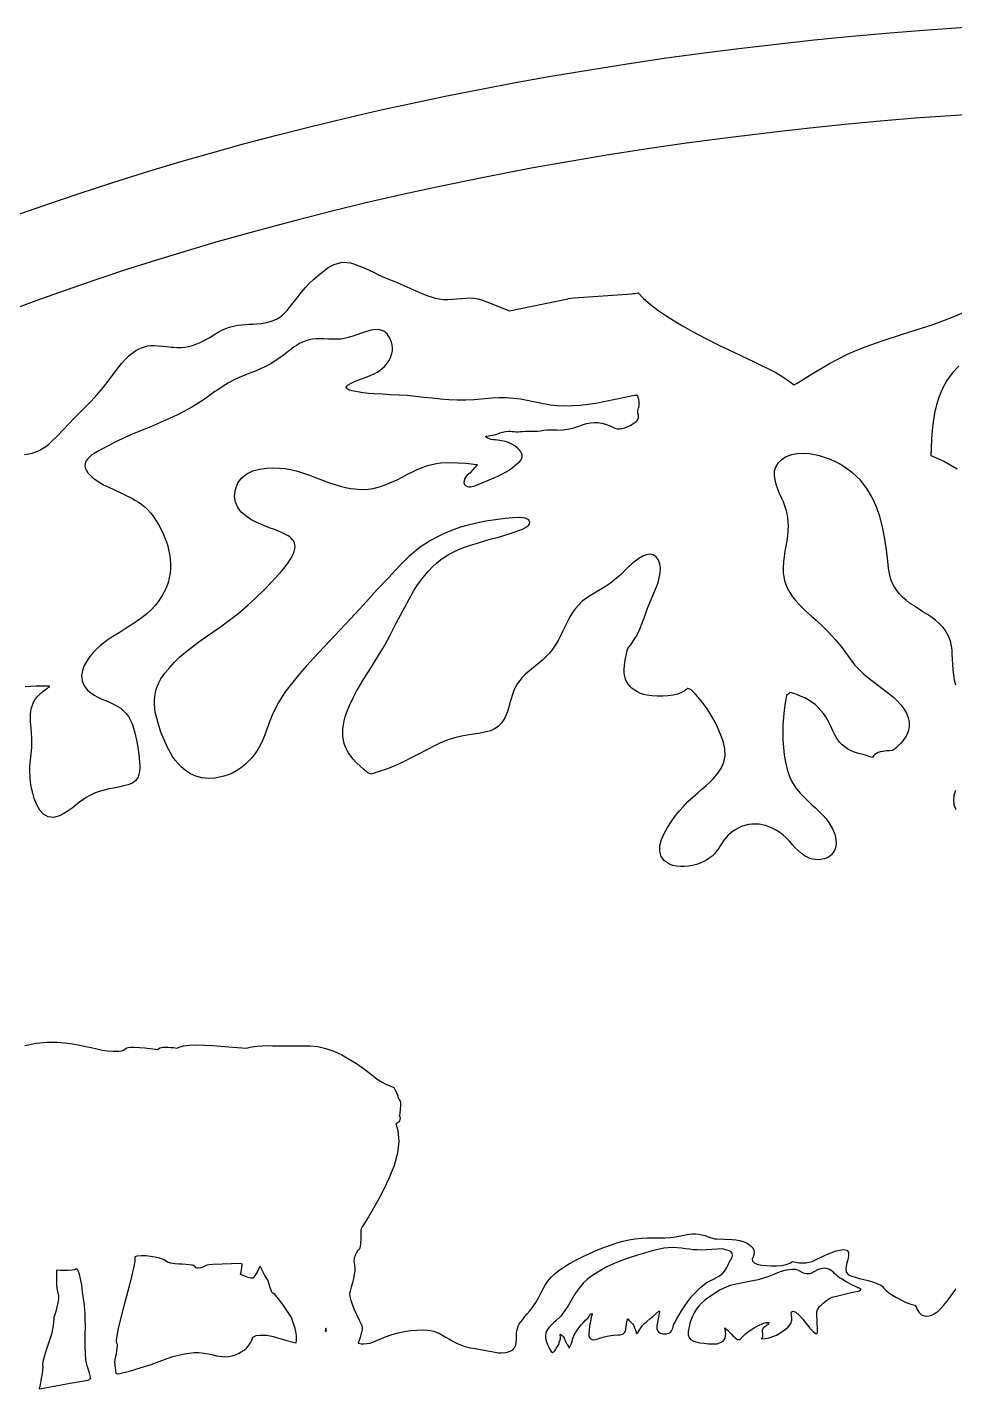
# Model space of a CAD drawing. Extents: x 0.6 to 24.6, y 0.2 to 12.2.
# Drawn here: x 5.64 to 10.96, y 4.39 to 12.19 of the extents above; entities that cross this region are included whole.
import ezdxf

# ---------------------------------------------------------------- set-up
doc = ezdxf.new("R2010")
doc.units = 0
doc.linetypes.add('0', pattern=[0])
doc.layers.add('1', color=7, linetype='0')

msp = doc.modelspace()

# ---------------------------------------------------------------- linework, layer by layer
at = {"layer": '1'}
for points in [[(5.565031, 11.111677), (5.727873, 11.169294), (5.93759, 11.240828), (6.124601, 11.301741), (6.312346, 11.360579), (6.500578, 11.417219), (6.689543, 11.471785), (6.878996, 11.524275), (7.069181, 11.574568), (7.259855, 11.622663), (7.455168, 11.669905), (7.650969, 11.715315), (7.847258, 11.758528), (8.044035, 11.799788), (8.241056, 11.839094), (8.438566, 11.876326), (8.650969, 11.914167), (8.863859, 11.949934), (9.076994, 11.983625), (9.290373, 12.01512), (9.50424, 12.044416), (9.718351, 12.071638), (9.932707, 12.096663), (10.14926, 12.1201), (10.366056, 12.141462), (10.583097, 12.160749), (10.800383, 12.177961), (11.017668, 12.193098)], [(11.133635, 11.699568), (10.931486, 11.68614), (10.729338, 11.671125), (10.527433, 11.654158), (10.325529, 11.635481), (10.123869, 11.614973), (9.922453, 11.592756), (9.639982, 11.558332), (9.417082, 11.528303), (9.194181, 11.495832), (8.972013, 11.461164), (8.75009, 11.424055), (8.52841, 11.384626), (8.255705, 11.332502), (7.985685, 11.27696), (7.783049, 11.232649), (7.5809, 11.18614), (7.37924, 11.137312), (7.178068, 11.086409), (6.977629, 11.033186), (6.734465, 10.965193), (6.556486, 10.912825), (6.37924, 10.858503), (6.202482, 10.802229), (6.026457, 10.744001), (5.857023, 10.685408), (5.688078, 10.624983), (5.519865, 10.562361)], [(5.624113, 9.744734), (5.645842, 9.747908), (5.667082, 9.753035), (5.687834, 9.759871), (5.707853, 9.768538), (5.72714, 9.778791), (5.745695, 9.790754), (5.762785, 9.804182), (5.778898, 9.819075), (5.811857, 9.852766), (5.844572, 9.886702), (5.877043, 9.920881), (5.909269, 9.955305), (6.003263, 10.047956), (6.040129, 10.088362), (6.075773, 10.13011), (6.109709, 10.173079), (6.141935, 10.217268), (6.160246, 10.242048), (6.179533, 10.26573), (6.200285, 10.288557), (6.222013, 10.310163), (6.233976, 10.320051), (6.246183, 10.329451), (6.26132, 10.340193), (6.277433, 10.349348), (6.294279, 10.356916), (6.311857, 10.362776), (6.330168, 10.366804), (6.348478, 10.369001), (6.367033, 10.369368), (6.391203, 10.368147), (6.415617, 10.366194), (6.439543, 10.36363), (6.463713, 10.360334), (6.477385, 10.358992), (6.499357, 10.357649), (6.521086, 10.357893), (6.543058, 10.359968), (6.564543, 10.363752), (6.585783, 10.369246), (6.606535, 10.376326), (6.626799, 10.384993), (6.654387, 10.399153), (6.681486, 10.414045), (6.708097, 10.42967), (6.734465, 10.445906), (6.755217, 10.456892), (6.776701, 10.466413), (6.798918, 10.474226), (6.821379, 10.480574), (6.844572, 10.485212), (6.867765, 10.488142), (6.889738, 10.490095), (6.911711, 10.49156), (6.933683, 10.492659), (6.955656, 10.493269), (6.979582, 10.494734), (7.003508, 10.498518), (7.026701, 10.504377), (7.049406, 10.512434), (7.071379, 10.522444), (7.087492, 10.532454), (7.102385, 10.543684), (7.116545, 10.556379), (7.12924, 10.570051), (7.140959, 10.584944), (7.163664, 10.614363), (7.186613, 10.643538), (7.210051, 10.672346), (7.233976, 10.700911), (7.257414, 10.725935), (7.282072, 10.749861), (7.307951, 10.772566), (7.334806, 10.79405), (7.362638, 10.81407), (7.380217, 10.824568), (7.398527, 10.833113), (7.417814, 10.839827), (7.43759, 10.844587), (7.455656, 10.846052), (7.473478, 10.845198), (7.491301, 10.84239), (7.508635, 10.837385), (7.539396, 10.826765), (7.56967, 10.814924), (7.599455, 10.801741), (7.628508, 10.787336), (7.657316, 10.773054), (7.686369, 10.759626), (7.71591, 10.747053), (7.745695, 10.735334), (7.901701, 10.667585), (7.916105, 10.661848), (7.93051, 10.656111), (7.953459, 10.647444), (7.976896, 10.640852), (8.001066, 10.636457), (8.02548, 10.634016), (8.049894, 10.633772), (8.076017, 10.635359), (8.101896, 10.637068), (8.128019, 10.639143), (8.153898, 10.641462), (8.17758, 10.641829), (8.201262, 10.639997), (8.224699, 10.636091), (8.247892, 10.629988), (8.270109, 10.621931), (8.388517, 10.573469), (8.402433, 10.567244), (8.738127, 10.637556), (8.741789, 10.638899), (8.753996, 10.640608), (8.773527, 10.642561), (9.103849, 10.666487), (9.112883, 10.667219), (9.121916, 10.668196), (9.130949, 10.669661), (9.139982, 10.671492), (9.171476, 10.639509), (9.209074, 10.606794), (9.253752, 10.572737), (9.299894, 10.54051), (9.347258, 10.510115), (9.395597, 10.48155), (9.448332, 10.452009), (9.527678, 10.410505), (9.607756, 10.3701), (9.688322, 10.330915), (9.769377, 10.29283), (9.808683, 10.274397), (9.84799, 10.255598), (9.887053, 10.236311), (9.925871, 10.21678), (9.954191, 10.2003), (9.981779, 10.182844), (10.008635, 10.164167), (10.034758, 10.144392), (10.051603, 10.153303), (10.097746, 10.18199), (10.143888, 10.21031), (10.190519, 10.238264), (10.23715, 10.265974), (10.288176, 10.29344), (10.340422, 10.319075), (10.3934, 10.342634), (10.447111, 10.364241), (10.501799, 10.383772), (10.567228, 10.405745), (10.632658, 10.427229), (10.698332, 10.448347), (10.76425, 10.468855), (10.825529, 10.488508), (10.88632, 10.510115), (10.946379, 10.533552), (11.005705, 10.558943)], [(10.960783, 8.42259), (10.954435, 8.452009), (10.950041, 8.481672), (10.946623, 8.51158), (10.943937, 8.541609), (10.941984, 8.571638), (10.940519, 8.601789), (10.939543, 8.624128), (10.936857, 8.646467), (10.932219, 8.66844), (10.926115, 8.689924), (10.918303, 8.708113), (10.908781, 8.725569), (10.897551, 8.742048), (10.885099, 8.757429), (10.865324, 8.777205), (10.844328, 8.795515), (10.822355, 8.812605), (10.799162, 8.828108), (10.773283, 8.843977), (10.747648, 8.860334), (10.722013, 8.876936), (10.696867, 8.893904), (10.676115, 8.909529), (10.656584, 8.926863), (10.638762, 8.945662), (10.622404, 8.966047), (10.608, 8.987776), (10.598967, 9.005598), (10.591398, 9.024153), (10.585539, 9.043196), (10.5809, 9.062727), (10.576017, 9.093489), (10.56967, 9.153181), (10.561613, 9.212751), (10.551847, 9.272078), (10.540617, 9.331038), (10.525236, 9.389143), (10.505949, 9.445173), (10.481535, 9.499128), (10.451262, 9.550032), (10.414152, 9.597395), (10.36923, 9.640486), (10.315763, 9.67906), (10.290129, 9.693708), (10.263762, 9.706892), (10.236662, 9.718489), (10.209074, 9.728498), (10.180754, 9.736799), (10.151945, 9.743391), (10.122892, 9.748396), (10.087492, 9.751081), (10.052824, 9.749617), (10.019621, 9.743635), (9.989103, 9.732405), (9.961515, 9.715315), (9.940519, 9.694807), (9.92758, 9.672834), (9.920988, 9.649641), (9.919767, 9.625227), (9.923185, 9.599836), (9.929777, 9.574202), (9.939299, 9.549055), (9.949308, 9.524153), (9.959806, 9.499495), (9.971037, 9.47508), (9.98007, 9.453108), (9.987394, 9.430525), (9.99301, 9.407454), (9.99716, 9.384016), (9.999113, 9.360456), (9.999601, 9.336653), (9.998381, 9.307478), (9.995939, 9.278303), (9.992277, 9.249372), (9.987394, 9.220564), (9.982023, 9.190168), (9.977629, 9.159651), (9.973967, 9.129011), (9.971281, 9.098249), (9.972013, 9.066023), (9.974943, 9.043928), (9.979582, 9.0222), (9.986418, 9.000959), (9.994963, 8.980452), (10.009611, 8.954329), (10.025969, 8.929426), (10.044523, 8.905867), (10.064787, 8.883894), (10.082121, 8.866316), (10.099943, 8.849348), (10.11801, 8.832747), (10.136808, 8.816755), (10.160978, 8.795027), (10.199064, 8.759626), (10.235441, 8.722761), (10.270353, 8.684431), (10.303801, 8.644636), (10.335539, 8.603621), (10.365568, 8.561262), (10.381437, 8.540266), (10.407316, 8.51219), (10.434904, 8.485579), (10.464201, 8.460798), (10.494719, 8.437849), (10.580168, 8.374006), (10.603361, 8.354719), (10.625334, 8.333723), (10.645353, 8.31114), (10.663908, 8.287214), (10.678068, 8.2628), (10.688322, 8.237654), (10.693693, 8.211775), (10.693937, 8.185041), (10.688322, 8.15782), (10.675871, 8.130232), (10.65756, 8.104231), (10.644133, 8.089094), (10.629728, 8.07469), (10.614836, 8.06114), (10.599211, 8.048201), (10.581388, 8.04759), (10.563322, 8.046247), (10.5455, 8.043928), (10.527922, 8.040876), (10.517179, 8.03758), (10.50717, 8.032576), (10.497892, 8.026106), (10.49008, 8.018171), (10.483488, 8.009016), (10.469084, 8.013044), (10.450041, 8.019392), (10.430998, 8.025251), (10.411711, 8.030622), (10.392179, 8.035627), (10.374113, 8.041609), (10.357023, 8.049177), (10.340422, 8.058455), (10.325041, 8.069319), (10.310637, 8.081526), (10.297453, 8.095076), (10.28549, 8.109846), (10.275236, 8.125715), (10.266447, 8.141951), (10.257902, 8.15843), (10.25009, 8.175154), (10.242521, 8.191999), (10.231291, 8.21446), (10.216154, 8.24095), (10.202971, 8.260359), (10.188078, 8.278791), (10.171965, 8.295881), (10.154631, 8.311628), (10.135832, 8.325911), (10.116056, 8.338728), (10.095304, 8.349836), (10.075041, 8.359236), (10.054289, 8.367537), (10.033293, 8.374983), (10.011808, 8.381453), (9.991789, 8.364607), (9.983976, 8.322493), (9.977873, 8.280012), (9.973478, 8.23741), (9.970793, 8.194563), (9.97006, 8.151716), (9.970793, 8.10887), (9.973478, 8.066023), (9.978361, 8.023909), (9.985929, 7.982283), (9.995695, 7.941023), (10.007902, 7.900496), (10.024992, 7.864485), (10.046721, 7.832014), (10.071867, 7.801985), (10.092375, 7.780622), (10.113615, 7.759871), (10.135099, 7.739485), (10.157316, 7.719709), (10.178556, 7.69969), (10.198576, 7.678572), (10.217619, 7.656477), (10.235685, 7.633528), (10.254972, 7.600203), (10.267424, 7.569197), (10.271818, 7.552717), (10.274504, 7.535872), (10.274748, 7.518904), (10.273283, 7.501814), (10.269621, 7.485212), (10.264494, 7.473005), (10.257414, 7.461653), (10.248625, 7.451643), (10.238615, 7.443098), (10.22714, 7.436262), (10.209318, 7.428938), (10.188078, 7.424421), (10.172209, 7.423079), (10.15634, 7.423567), (10.140715, 7.42613), (10.125578, 7.430525), (10.110929, 7.436872), (10.094328, 7.446028), (10.075041, 7.460066), (10.056974, 7.475447), (10.039885, 7.49217), (10.02426, 7.510115), (10.008146, 7.529036), (9.990568, 7.546858), (9.972013, 7.563337), (9.952238, 7.578352), (9.931242, 7.592024), (9.909513, 7.604109), (9.889494, 7.612532), (9.871183, 7.618879), (9.852385, 7.62364), (9.833342, 7.62657), (9.814054, 7.62779), (9.794767, 7.62718), (9.793058, 7.626936), (9.772795, 7.624128), (9.752775, 7.619368), (9.733488, 7.612776), (9.714689, 7.604475), (9.696867, 7.594343), (9.677092, 7.580305), (9.65756, 7.563704), (9.644621, 7.549788), (9.632658, 7.535017), (9.621672, 7.519514), (9.611662, 7.503279), (9.601164, 7.487288), (9.589933, 7.471907), (9.577726, 7.457258), (9.564543, 7.443342), (9.548674, 7.431257), (9.532072, 7.420515), (9.51425, 7.41136), (9.495939, 7.403791), (9.474211, 7.396101), (9.451994, 7.390364), (9.429289, 7.386457), (9.40634, 7.384382), (9.383146, 7.384382), (9.360197, 7.386213), (9.339445, 7.390974), (9.320158, 7.398298), (9.292082, 7.417097), (9.272795, 7.442488), (9.264494, 7.471907), (9.265715, 7.504133), (9.274504, 7.538435), (9.289396, 7.573591), (9.308683, 7.608381), (9.329191, 7.64012), (9.351408, 7.670881), (9.374846, 7.700544), (9.399748, 7.728987), (9.425871, 7.75633), (9.453215, 7.782331), (9.482023, 7.80699), (9.505461, 7.826643), (9.528166, 7.846907), (9.550627, 7.867659), (9.572355, 7.889021), (9.597502, 7.918196), (9.617521, 7.949324), (9.631926, 7.982649), (9.638762, 8.018782), (9.637297, 8.05821), (9.62924, 8.094099), (9.618986, 8.126326), (9.605803, 8.160139), (9.59091, 8.193098), (9.574308, 8.225447), (9.555998, 8.256819), (9.536467, 8.287214), (9.515226, 8.316755), (9.492521, 8.345076), (9.468596, 8.372175), (9.443205, 8.398176), (9.424162, 8.403913), (9.408781, 8.390852), (9.38925, 8.380476), (9.366545, 8.372297), (9.341642, 8.366316), (9.311613, 8.361921), (9.28134, 8.359724), (9.251066, 8.359602), (9.220793, 8.361555), (9.190763, 8.365705), (9.172453, 8.370222), (9.154387, 8.376448), (9.137297, 8.384382), (9.120939, 8.393904), (9.105558, 8.405012), (9.094816, 8.415144), (9.085295, 8.426497), (9.077238, 8.438948), (9.070646, 8.452131), (9.065519, 8.466169), (9.062346, 8.480574), (9.060881, 8.495344), (9.060881, 8.512068), (9.063322, 8.539534), (9.066984, 8.566755), (9.071623, 8.593855), (9.077482, 8.620832), (9.081388, 8.632917), (9.098967, 8.655012), (9.114836, 8.678328), (9.129484, 8.702497), (9.142424, 8.727644), (9.153654, 8.753523), (9.164396, 8.781111), (9.174894, 8.808821), (9.184904, 8.836653), (9.19467, 8.864607), (9.245939, 8.986921), (9.253019, 9.006575), (9.258635, 9.026594), (9.263517, 9.04698), (9.266935, 9.067488), (9.268156, 9.092878), (9.265226, 9.117292), (9.257414, 9.139875), (9.243498, 9.159407), (9.226896, 9.170271), (9.208097, 9.173445), (9.187834, 9.170027), (9.166594, 9.161482), (9.145109, 9.14842), (9.124357, 9.134016), (9.104582, 9.118269), (9.086027, 9.101179), (9.070158, 9.086164), (9.057463, 9.073591), (9.033293, 9.05052), (9.007902, 9.028669), (8.981535, 9.008039), (8.954191, 8.988874), (8.925871, 8.971174), (8.896574, 8.954939), (8.876799, 8.943464), (8.857512, 8.931013), (8.838713, 8.91783), (8.820402, 8.903913), (8.799894, 8.883894), (8.78134, 8.862165), (8.764494, 8.838972), (8.749601, 8.814558), (8.735685, 8.787825), (8.722013, 8.760847), (8.708586, 8.733747), (8.695646, 8.706526), (8.682219, 8.680159), (8.667082, 8.654768), (8.650236, 8.630354), (8.631681, 8.607283), (8.611662, 8.585554), (8.591642, 8.567488), (8.571135, 8.54991), (8.550383, 8.532698), (8.529387, 8.515852), (8.508879, 8.49864), (8.492277, 8.48387), (8.476652, 8.467878), (8.462492, 8.450666), (8.449797, 8.432478), (8.438322, 8.413435), (8.428556, 8.393415), (8.420256, 8.36949), (8.412687, 8.345442), (8.405607, 8.321272), (8.39926, 8.296858), (8.391203, 8.271955), (8.384611, 8.254133), (8.376554, 8.236921), (8.367033, 8.220442), (8.356047, 8.204939), (8.338713, 8.186995), (8.317717, 8.172468), (8.294035, 8.162092), (8.279387, 8.157576), (8.252531, 8.151716), (8.225676, 8.146833), (8.198576, 8.142805), (8.171476, 8.139631), (8.137053, 8.133772), (8.103117, 8.125959), (8.06967, 8.116316), (8.036955, 8.104597), (8.004728, 8.091169), (7.973478, 8.075911), (7.929289, 8.052229), (7.884855, 8.029036), (7.840178, 8.006086), (7.795256, 7.983503), (7.75009, 7.962996), (7.703947, 7.944441), (7.657072, 7.927961), (7.609709, 7.913435), (7.591154, 7.921492), (7.568937, 7.93968), (7.547209, 7.958723), (7.526701, 7.978743), (7.506926, 7.999739), (7.495207, 8.014265), (7.482756, 8.031233), (7.472258, 8.049421), (7.463224, 8.068586), (7.456388, 8.088362), (7.451262, 8.10887), (7.448332, 8.129744), (7.447355, 8.15074), (7.448576, 8.171736), (7.451262, 8.195295), (7.455656, 8.218489), (7.461515, 8.241438), (7.469084, 8.263899), (7.485929, 8.306257), (7.504972, 8.347639), (7.525969, 8.388044), (7.549162, 8.427351), (7.569181, 8.460066), (7.589689, 8.492659), (7.610441, 8.525129), (7.64926, 8.586775), (7.686125, 8.649519), (7.721037, 8.713362), (7.75424, 8.778181), (7.778166, 8.82469), (7.80258, 8.870955), (7.827971, 8.916609), (7.854094, 8.962019), (7.873137, 8.992292), (7.8934, 9.021589), (7.915373, 9.04991), (7.93881, 9.076887), (7.963469, 9.102766), (7.985441, 9.122541), (8.00839, 9.140974), (8.03256, 9.158064), (8.057463, 9.173689), (8.083586, 9.187727), (8.110197, 9.2003), (8.145597, 9.214582), (8.179289, 9.225935), (8.219328, 9.237776), (8.259611, 9.249495), (8.299894, 9.260847), (8.340178, 9.272078), (8.370451, 9.281355), (8.400724, 9.290876), (8.430998, 9.300764), (8.461027, 9.310896), (8.474699, 9.316145), (8.487638, 9.322615), (8.50009, 9.330183), (8.511808, 9.338728), (8.518156, 9.346907), (8.520597, 9.355452), (8.513517, 9.370466), (8.493254, 9.379499), (8.462004, 9.383406), (8.423185, 9.382917), (8.378996, 9.379133), (8.323576, 9.371443), (8.268156, 9.362043), (8.213469, 9.351057), (8.158781, 9.338362), (8.122404, 9.328108), (8.086515, 9.316023), (8.051115, 9.302473), (8.016691, 9.287214), (7.982756, 9.270247), (7.949797, 9.251814), (7.91757, 9.231916), (7.88632, 9.2097), (7.856047, 9.186018), (7.826994, 9.160994), (7.799162, 9.134504), (7.772551, 9.106672), (7.709074, 9.039167), (7.645842, 8.971174), (7.583342, 8.902693), (7.521086, 8.833845), (7.28134, 8.579451), (7.24008, 8.534285), (7.200041, 8.487898), (7.161467, 8.440413), (7.124113, 8.391829), (7.10092, 8.358381), (7.079679, 8.323713), (7.060392, 8.288069), (7.042814, 8.251326), (7.027189, 8.21385), (7.013517, 8.17552), (7.008146, 8.160872), (6.998625, 8.133528), (6.987638, 8.106672), (6.975431, 8.080549), (6.96176, 8.054914), (6.946379, 8.031599), (6.929045, 8.009504), (6.910246, 7.988874), (6.889738, 7.969709), (6.86801, 7.952131), (6.844816, 7.936384), (6.815031, 7.920027), (6.791105, 7.909773), (6.766203, 7.901472), (6.741056, 7.895247), (6.715178, 7.891096), (6.678068, 7.889387), (6.640226, 7.892927), (6.605803, 7.90196), (6.574553, 7.915876), (6.546232, 7.933821), (6.520842, 7.955549), (6.503508, 7.97386), (6.487394, 7.993513), (6.472746, 8.014143), (6.459806, 8.035872), (6.443449, 8.065657), (6.423674, 8.109602), (6.405851, 8.154524), (6.390715, 8.2003), (6.377775, 8.246809), (6.373381, 8.269514), (6.370451, 8.292341), (6.368742, 8.315413), (6.368742, 8.338484), (6.371916, 8.368879), (6.377043, 8.392439), (6.384611, 8.415388), (6.394133, 8.437605), (6.405851, 8.458723), (6.428801, 8.49217), (6.455656, 8.524641), (6.484221, 8.555525), (6.514738, 8.5847), (6.546721, 8.611921), (6.580412, 8.638899), (6.623381, 8.670759), (6.666838, 8.702131), (6.710539, 8.733015), (6.754728, 8.763533), (6.805754, 8.800886), (6.855314, 8.839949), (6.903654, 8.88072), (6.950285, 8.923201), (6.995695, 8.967146), (7.039396, 9.0128), (7.081633, 9.059797), (7.099699, 9.079817), (7.117033, 9.100691), (7.133146, 9.122419), (7.148283, 9.144758), (7.15634, 9.15904), (7.16342, 9.173933), (7.169035, 9.189314), (7.173429, 9.205183), (7.17465, 9.216169), (7.173918, 9.227156), (7.171232, 9.237776), (7.166838, 9.247908), (7.16049, 9.256941), (7.152433, 9.265242), (7.143644, 9.272688), (7.134123, 9.27928), (7.124113, 9.284895), (7.099943, 9.296247), (7.075285, 9.306746), (7.050383, 9.316633), (7.025236, 9.325666), (6.998869, 9.336287), (6.972746, 9.347639), (6.947111, 9.359968), (6.921721, 9.37303), (6.891447, 9.392683), (6.865568, 9.415388), (6.845549, 9.441267), (6.832365, 9.47093), (6.827726, 9.504866), (6.832609, 9.544416), (6.847013, 9.58177), (6.869474, 9.611433), (6.898283, 9.63426), (6.932219, 9.650862), (6.970304, 9.661726), (7.010588, 9.667341), (7.052824, 9.668806), (7.085051, 9.667219), (7.117033, 9.663801), (7.148771, 9.658308), (7.180021, 9.651106), (7.211027, 9.641951), (7.25131, 9.627668), (7.291349, 9.613142), (7.331388, 9.598372), (7.371428, 9.583357), (7.401701, 9.573103), (7.432463, 9.564192), (7.463469, 9.556501), (7.494719, 9.550154), (7.536955, 9.545393), (7.579435, 9.545149), (7.622404, 9.550154), (7.664885, 9.560774), (7.696623, 9.572493), (7.727873, 9.585554), (7.758635, 9.599958), (7.788664, 9.615705), (7.817961, 9.631453), (7.84799, 9.646223), (7.878263, 9.660017), (7.909025, 9.672956), (7.933683, 9.681379), (7.958586, 9.688093), (7.984221, 9.69322), (8.009855, 9.696638), (8.057463, 9.698347), (8.10507, 9.697859), (8.152433, 9.695173), (8.199797, 9.690413), (8.218596, 9.688581), (8.216398, 9.683332), (8.203459, 9.66783), (8.189787, 9.653059), (8.175627, 9.638899), (8.16049, 9.625593), (8.152678, 9.616804), (8.146818, 9.60655), (8.143156, 9.595442), (8.141935, 9.583723), (8.143156, 9.578474), (8.145353, 9.573591), (8.148771, 9.569319), (8.153166, 9.566023), (8.161711, 9.562117), (8.170744, 9.560163), (8.180021, 9.560041), (8.189054, 9.561872), (8.199308, 9.564436), (8.210295, 9.567854), (8.323576, 9.614851), (8.332365, 9.619001), (8.358976, 9.631575), (8.384611, 9.645979), (8.409269, 9.661848), (8.432707, 9.679304), (8.455168, 9.698347), (8.462004, 9.705427), (8.468351, 9.713118), (8.472746, 9.72032), (8.475431, 9.728376), (8.476408, 9.736799), (8.475431, 9.745222), (8.472502, 9.753157), (8.468107, 9.760359), (8.462736, 9.767439), (8.44882, 9.781599), (8.433195, 9.79405), (8.416349, 9.804548), (8.398527, 9.813093), (8.379728, 9.819563), (8.360197, 9.823713), (8.347502, 9.825788), (8.334562, 9.827497), (8.321867, 9.828718), (8.308928, 9.829695), (8.298918, 9.831038), (8.289152, 9.833845), (8.279875, 9.837751), (8.27133, 9.843), (8.265471, 9.848738), (8.270842, 9.850935), (8.325529, 9.860334), (8.331388, 9.862043), (8.347258, 9.868513), (8.363371, 9.873518), (8.380217, 9.876936), (8.397062, 9.878767), (8.408049, 9.878279), (8.419035, 9.877546), (8.430021, 9.876326), (8.441008, 9.874861), (8.454191, 9.875105), (8.467131, 9.875837), (8.480314, 9.877058), (8.493254, 9.878889), (8.501554, 9.879377), (8.509855, 9.879377), (8.517912, 9.878889), (8.526213, 9.878035), (8.544767, 9.878157), (8.563322, 9.879133), (8.581633, 9.880964), (8.599943, 9.883772), (8.618254, 9.886091), (8.636808, 9.887068), (8.655363, 9.886824), (8.673918, 9.885359), (8.698576, 9.885237), (8.723234, 9.887312), (8.747648, 9.891462), (8.771574, 9.89781), (8.794767, 9.906111), (8.805998, 9.910139), (8.826017, 9.917219), (8.846769, 9.922468), (8.867765, 9.926008), (8.889006, 9.927717), (8.910246, 9.927473), (8.932463, 9.924299), (8.953947, 9.918806), (8.974943, 9.910994), (8.994963, 9.900984), (9.007658, 9.895735), (9.02133, 9.892683), (9.035002, 9.891951), (9.048918, 9.89366), (9.062101, 9.897566), (9.078703, 9.903791), (9.094572, 9.911238), (9.109953, 9.920149), (9.124357, 9.930159), (9.129484, 9.934553), (9.134123, 9.939314), (9.138029, 9.944685), (9.141691, 9.9503), (9.142912, 9.957869), (9.143156, 9.965559), (9.141935, 9.973249), (9.139494, 9.980574), (9.138517, 9.987898), (9.138762, 9.995344), (9.140471, 10.002668), (9.1434, 10.009504), (9.145353, 10.016218), (9.146574, 10.023054), (9.147062, 10.02989), (9.146574, 10.036848), (9.145597, 10.048689), (9.143888, 10.06053), (9.141203, 10.072126), (9.137541, 10.083479), (9.11923, 10.082747), (9.064054, 10.070662), (9.008879, 10.059187), (8.953703, 10.048201), (8.898283, 10.037703), (8.853849, 10.030745), (8.809172, 10.025862), (8.764494, 10.023054), (8.719572, 10.022444), (8.67465, 10.023909), (8.637297, 10.027815), (8.61801, 10.030745), (8.579924, 10.038557), (8.541838, 10.046247), (8.503752, 10.05406), (8.465666, 10.06175), (8.425383, 10.066755), (8.384855, 10.069319), (8.344328, 10.069441), (8.303801, 10.067122), (8.200285, 10.05821), (8.152189, 10.056135), (8.104094, 10.056135), (8.055998, 10.05821), (8.007902, 10.062483), (7.960295, 10.067488), (7.912931, 10.072371), (7.865324, 10.077253), (7.817717, 10.082136), (7.770353, 10.084822), (7.72299, 10.087385), (7.675383, 10.089827), (7.628019, 10.092268), (7.596037, 10.094709), (7.564054, 10.098494), (7.532072, 10.103254), (7.500578, 10.109358), (7.493498, 10.111433), (7.486418, 10.113874), (7.479582, 10.116926), (7.47299, 10.120344), (7.468351, 10.125349), (7.467131, 10.130964), (7.470549, 10.137434), (7.479094, 10.144636), (7.498869, 10.1555), (7.519133, 10.165144), (7.539885, 10.173689), (7.561125, 10.180891), (7.582609, 10.188337), (7.603849, 10.19676), (7.624846, 10.20616), (7.645109, 10.216536), (7.66049, 10.226545), (7.674162, 10.236921), (7.686857, 10.24864), (7.698332, 10.261702), (7.708342, 10.27574), (7.716887, 10.290632), (7.723722, 10.306501), (7.729094, 10.322859), (7.732023, 10.339216), (7.732756, 10.355818), (7.731291, 10.372297), (7.727385, 10.388533), (7.717863, 10.412214), (7.70175, 10.43675), (7.682219, 10.452253), (7.660246, 10.460066), (7.635832, 10.461287), (7.609953, 10.457747), (7.582853, 10.450544), (7.500334, 10.420881), (7.478605, 10.414412), (7.456388, 10.409529), (7.433928, 10.406477), (7.411222, 10.405012), (7.388517, 10.405378), (7.36508, 10.406477), (7.341398, 10.407209), (7.317961, 10.407454), (7.294279, 10.407331), (7.27426, 10.4055), (7.254728, 10.401838), (7.235441, 10.396345), (7.216887, 10.389143), (7.19882, 10.38011), (7.181974, 10.36949), (7.169523, 10.361189), (7.15756, 10.352278), (7.128019, 10.329084), (7.097746, 10.306868), (7.066984, 10.285505), (7.03549, 10.26512), (7.004728, 10.248762), (6.973234, 10.233747), (6.941252, 10.22032), (6.908537, 10.208357), (6.892424, 10.202009), (6.858488, 10.188459), (6.825285, 10.172956), (6.793058, 10.155745), (6.761808, 10.136946), (6.731535, 10.116316), (6.715178, 10.105085), (6.69882, 10.093611), (6.660978, 10.066511), (6.621916, 10.040876), (6.582121, 10.016706), (6.541349, 9.994001), (6.499846, 9.972761), (6.457609, 9.953108), (6.406096, 9.930403), (6.354582, 9.908064), (6.302824, 9.885969), (6.250822, 9.864363), (6.198332, 9.841658), (6.14633, 9.817366), (6.095304, 9.791487), (6.045012, 9.764021), (6.023283, 9.751081), (6.010344, 9.742292), (5.998381, 9.732283), (5.987394, 9.72093), (5.977873, 9.708601), (5.973478, 9.700178), (5.970793, 9.691145), (5.969816, 9.681746), (5.970549, 9.672346), (5.97299, 9.663313), (5.97714, 9.654768), (5.986662, 9.640852), (5.997404, 9.627913), (6.009367, 9.616194), (6.022551, 9.605696), (6.049406, 9.587996), (6.077238, 9.57176), (6.106047, 9.55699), (6.135344, 9.543684), (6.242277, 9.492537), (6.256926, 9.484236), (6.277189, 9.472029), (6.296232, 9.458357), (6.314543, 9.44322), (6.331388, 9.426985), (6.347258, 9.409407), (6.361662, 9.390852), (6.374846, 9.371199), (6.391447, 9.343977), (6.40634, 9.316023), (6.420012, 9.287214), (6.431974, 9.257673), (6.442472, 9.227644), (6.449797, 9.201033), (6.455412, 9.173933), (6.459318, 9.146467), (6.461271, 9.118879), (6.460783, 9.091658), (6.458097, 9.064558), (6.453215, 9.037703), (6.446379, 9.011335), (6.432951, 8.976057), (6.415373, 8.941145), (6.392912, 8.906965), (6.371672, 8.880598), (6.348722, 8.855696), (6.324064, 8.832502), (6.297941, 8.81114), (6.27133, 8.791731), (6.236418, 8.768538), (6.201262, 8.745832), (6.165861, 8.723616), (6.130217, 8.701765), (6.101408, 8.682722), (6.078459, 8.666609), (6.056486, 8.649031), (6.035978, 8.629988), (6.016447, 8.609724), (5.998625, 8.588118), (5.982023, 8.565413), (5.966154, 8.536726), (5.955412, 8.507307), (5.951017, 8.477888), (5.953703, 8.448713), (5.965178, 8.420393), (5.985929, 8.393538), (6.003263, 8.378645), (6.023527, 8.365583), (6.044523, 8.353865), (6.066252, 8.343489), (6.088713, 8.334578), (6.111418, 8.325666), (6.133635, 8.31529), (6.155119, 8.303572), (6.175871, 8.290632), (6.191984, 8.276594), (6.206388, 8.260847), (6.219084, 8.243513), (6.229826, 8.22508), (6.238371, 8.205427), (6.243986, 8.191023), (6.255949, 8.150251), (6.265959, 8.10887), (6.273771, 8.067122), (6.279631, 8.025129), (6.283537, 7.982771), (6.284025, 7.963362), (6.284513, 7.946272), (6.283049, 7.929304), (6.279631, 7.91258), (6.27426, 7.896345), (6.2684, 7.885969), (6.261076, 7.876692), (6.252287, 7.868635), (6.242521, 7.862043), (6.231779, 7.857038), (6.218351, 7.851912), (6.190763, 7.845564), (6.163176, 7.839582), (6.135588, 7.833967), (6.107756, 7.828596), (6.079435, 7.822126), (6.051603, 7.813826), (6.024504, 7.803694), (5.998137, 7.791731), (5.977385, 7.779524), (5.957365, 7.76634), (5.938078, 7.752058), (5.919523, 7.736921), (5.897306, 7.718855), (5.873869, 7.702375), (5.849455, 7.687239), (5.824308, 7.673689), (5.789396, 7.664778), (5.759123, 7.668684), (5.733, 7.683821), (5.711271, 7.707869), (5.693449, 7.738508), (5.679533, 7.773787), (5.670744, 7.803694), (5.663664, 7.833967), (5.658781, 7.864729), (5.655363, 7.895735), (5.654142, 7.926863), (5.654631, 7.957991), (5.665129, 8.065413), (5.666349, 8.093367), (5.666105, 8.121321), (5.664396, 8.149153), (5.661222, 8.176985), (5.659758, 8.193464), (5.658049, 8.214216), (5.65756, 8.234968), (5.658293, 8.25572), (5.660246, 8.27635), (5.66342, 8.293196), (5.668547, 8.309431), (5.675383, 8.325178), (5.683683, 8.340071), (5.693693, 8.353987), (5.705168, 8.366682), (5.717863, 8.378157), (5.729582, 8.387922), (5.741789, 8.397078), (5.754484, 8.405622), (5.767424, 8.413679), (5.766447, 8.41783), (5.751066, 8.417707), (5.72006, 8.417952), (5.689054, 8.417219), (5.658049, 8.41551), (5.627043, 8.412947)], [(10.978361, 10.251326), (10.940763, 10.210798), (10.910002, 10.168074), (10.885099, 10.123396), (10.865324, 10.077253), (10.850187, 10.029768), (10.838957, 9.981306), (10.831388, 9.932112), (10.825529, 9.882673), (10.821623, 9.832991), (10.81967, 9.783308), (10.818693, 9.739485), (10.857512, 9.722639), (10.895597, 9.704084), (10.932951, 9.683943), (10.969328, 9.662214)], [(10.964201, 7.708479), (10.952482, 7.736433), (10.949064, 7.764875), (10.952238, 7.793684), (10.961027, 7.822615)], [(5.62631, 6.358992), (5.690763, 6.372541), (5.752531, 6.378401), (5.810881, 6.378279), (5.854582, 6.374495), (5.898283, 6.368757), (5.941496, 6.361067), (5.984221, 6.351423), (6.006681, 6.346907), (6.037443, 6.338972), (6.068449, 6.332869), (6.099943, 6.328596), (6.131681, 6.326155), (6.16342, 6.325666), (6.179045, 6.327742), (6.191252, 6.331404), (6.199064, 6.337141), (6.205412, 6.343489), (6.216887, 6.347517), (6.232756, 6.349592), (6.251799, 6.349836), (6.28256, 6.347639), (6.313566, 6.344831), (6.344084, 6.341291), (6.374846, 6.337141), (6.386564, 6.33592), (6.392424, 6.339827), (6.400236, 6.344709), (6.409025, 6.348005), (6.418058, 6.349836), (6.427336, 6.349958), (6.44467, 6.349348), (6.462004, 6.348127), (6.479338, 6.34654), (6.496428, 6.344343), (6.509855, 6.349348), (6.534758, 6.356794), (6.568693, 6.360579), (6.609221, 6.361799), (6.655851, 6.360334), (6.702238, 6.358015), (6.748869, 6.354719), (6.795256, 6.350569), (6.819914, 6.348372), (6.844572, 6.346418), (6.869474, 6.344709), (6.894133, 6.343367), (6.909025, 6.346418), (6.927336, 6.351301), (6.957121, 6.354719), (6.98715, 6.356916), (7.017179, 6.357893), (7.047209, 6.357527), (7.100431, 6.35655), (7.153898, 6.356306), (7.207121, 6.35655), (7.260344, 6.357527), (7.30551, 6.353254), (7.351408, 6.342024), (7.397062, 6.3253), (7.44174, 6.304792), (7.484465, 6.280989), (7.525969, 6.255354), (7.566496, 6.227766), (7.605558, 6.198469), (7.643156, 6.167341), (7.651457, 6.161482), (7.672941, 6.149031), (7.694914, 6.137434), (7.717131, 6.126936), (7.74008, 6.117414), (7.74301, 6.114119), (7.749357, 6.101301), (7.755217, 6.08824), (7.760588, 6.074934), (7.765226, 6.061384), (7.767668, 6.055769), (7.770353, 6.050276), (7.773283, 6.044783), (7.776213, 6.039412), (7.778166, 6.02928), (7.778898, 6.018904), (7.778898, 6.008528), (7.777678, 5.998274), (7.776945, 5.987654), (7.775724, 5.976912), (7.774015, 5.966413), (7.771818, 5.955915), (7.775236, 5.94908), (7.776701, 5.941511), (7.775724, 5.933943), (7.772551, 5.926985), (7.769133, 5.921736), (7.764738, 5.916975), (7.759855, 5.913069), (7.75424, 5.909895), (7.75131, 5.909651), (7.76425, 5.870832), (7.769621, 5.809065), (7.760832, 5.741804), (7.741545, 5.671492), (7.713957, 5.600813), (7.68173, 5.531843), (7.653898, 5.479353), (7.624846, 5.427473), (7.594816, 5.376326), (7.563566, 5.325666), (7.552092, 5.30406), (7.550871, 5.295637), (7.550871, 5.273054), (7.550383, 5.250471), (7.549162, 5.227888), (7.547209, 5.205427), (7.546476, 5.201277), (7.5455, 5.197248), (7.543791, 5.193342), (7.541838, 5.18968), (7.533049, 5.181501), (7.525724, 5.172102), (7.520109, 5.161604), (7.516203, 5.150251), (7.514006, 5.141829), (7.512541, 5.133162), (7.512053, 5.124495), (7.512297, 5.115828), (7.515226, 5.098982), (7.516447, 5.082014), (7.515959, 5.064924), (7.513762, 5.048079), (7.508635, 5.02342), (7.503019, 4.998884), (7.496672, 4.97447), (7.489592, 4.9503), (7.486662, 4.937361), (7.487883, 4.92198), (7.492277, 4.903303), (7.498869, 4.882429), (7.512053, 4.849714), (7.526457, 4.817488), (7.541594, 4.785749), (7.557707, 4.754377), (7.558928, 4.7451), (7.559172, 4.735823), (7.558195, 4.726423), (7.555998, 4.71739), (7.551847, 4.701033), (7.546965, 4.684797), (7.541594, 4.668684), (7.535734, 4.652815), (7.55258, 4.649885), (7.569426, 4.649031), (7.586515, 4.650373), (7.603117, 4.653669), (7.61923, 4.65904), (7.697355, 4.691267), (7.731291, 4.702864), (7.765959, 4.712385), (7.801115, 4.719831), (7.83676, 4.725203), (7.872648, 4.728376), (7.908537, 4.729353), (7.932463, 4.727766), (7.949797, 4.725691), (7.966887, 4.722029), (7.983732, 4.71678), (7.999846, 4.709944), (8.015226, 4.701765), (8.035002, 4.689558), (8.055021, 4.677595), (8.075285, 4.665876), (8.095549, 4.65428), (8.12216, 4.643049), (8.149504, 4.633894), (8.177336, 4.626936), (8.2059, 4.622297), (8.331144, 4.599592), (8.339201, 4.598616), (8.356047, 4.598127), (8.385099, 4.600447), (8.407072, 4.606428), (8.422697, 4.615461), (8.432951, 4.62718), (8.439054, 4.641096), (8.442472, 4.656477), (8.442961, 4.673567), (8.443449, 4.690535), (8.444181, 4.707624), (8.445158, 4.724592), (8.448332, 4.73741), (8.452971, 4.749739), (8.45883, 4.76158), (8.466154, 4.772566), (8.478849, 4.789412), (8.491789, 4.805891), (8.505461, 4.822004), (8.519377, 4.837629), (8.537931, 4.861311), (8.554777, 4.886213), (8.569914, 4.912092), (8.583342, 4.93907), (8.607023, 4.985579), (8.622404, 5.009016), (8.641691, 5.031355), (8.666105, 5.053694), (8.692228, 5.074202), (8.719572, 5.092878), (8.748137, 5.109602), (8.779387, 5.126692), (8.832853, 5.153059), (8.887297, 5.177717), (8.942717, 5.200422), (8.998625, 5.221174), (9.0184, 5.227644), (9.053068, 5.23802), (9.088224, 5.246077), (9.123869, 5.251814), (9.159758, 5.255354), (9.193449, 5.256086), (9.226896, 5.256697), (9.260588, 5.257185), (9.294279, 5.257551), (9.324308, 5.259382), (9.354094, 5.2628), (9.383635, 5.267927), (9.412931, 5.274641), (9.431486, 5.278181), (9.450041, 5.280012), (9.46884, 5.280012), (9.487638, 5.278303), (9.505949, 5.274763), (9.524015, 5.269514), (9.541594, 5.262678), (9.553801, 5.257795), (9.566252, 5.254133), (9.579191, 5.251814), (9.592131, 5.250715), (9.679533, 5.247541), (9.700529, 5.244856), (9.721525, 5.240583), (9.741789, 5.234724), (9.761808, 5.227278), (9.772062, 5.221907), (9.781584, 5.215315), (9.790129, 5.207502), (9.797697, 5.198713), (9.803801, 5.185408), (9.805754, 5.169905), (9.80258, 5.152205), (9.794523, 5.133772), (9.7955, 5.123152), (9.805754, 5.113997), (9.823576, 5.10655), (9.847013, 5.100935), (9.876066, 5.097395), (9.905119, 5.095808), (9.934416, 5.096296), (9.963469, 5.09886), (9.989592, 5.104109), (10.010588, 5.111799), (10.024992, 5.121443), (10.043791, 5.116926), (10.062834, 5.114119), (10.082121, 5.113264), (10.101164, 5.114241), (10.120207, 5.117048), (10.139006, 5.121687), (10.216887, 5.158674), (10.276213, 5.181623), (10.315031, 5.190046), (10.337248, 5.186628), (10.346769, 5.173689), (10.347013, 5.154158), (10.342375, 5.130476), (10.335783, 5.105085), (10.331877, 5.080549), (10.333586, 5.059431), (10.345549, 5.044661), (10.359465, 5.038313), (10.384367, 5.030745), (10.409269, 5.023664), (10.434416, 5.017195), (10.459562, 5.011335), (10.478117, 5.006697), (10.496183, 5.000959), (10.514006, 4.994001), (10.53134, 4.986067), (10.539885, 4.978987), (10.550383, 4.966169), (10.562101, 4.954451), (10.574797, 4.94383), (10.588469, 4.934553), (10.616789, 4.916609), (10.64633, 4.90074), (10.676847, 4.887068), (10.708342, 4.875593), (10.726164, 4.871443), (10.734709, 4.860579), (10.737883, 4.849836), (10.742765, 4.839705), (10.748869, 4.830427), (10.756437, 4.822248), (10.764738, 4.816389), (10.774015, 4.812117), (10.783781, 4.809431), (10.793791, 4.808455), (10.808683, 4.809797), (10.82382, 4.814436), (10.837004, 4.820539), (10.849211, 4.828108), (10.860685, 4.837019), (10.870939, 4.847151), (10.891203, 4.86949), (10.91049, 4.892683), (10.928801, 4.916609), (10.946135, 4.941267), (10.962736, 4.963606)]]:
    msp.add_lwpolyline(points, dxfattribs=at)
for points in [[(6.139006, 4.547102), (6.147551, 4.479719), (6.161467, 4.476789), (6.224699, 4.492781), (6.287199, 4.511091), (6.348967, 4.531599), (6.410002, 4.554426), (6.441984, 4.566023), (6.474699, 4.576277), (6.507658, 4.585066), (6.540861, 4.592512), (6.568205, 4.596663), (6.595793, 4.59886), (6.623381, 4.598738), (6.650969, 4.596663), (6.678312, 4.59239), (6.705168, 4.586042), (6.72299, 4.581282), (6.741056, 4.577864), (6.759367, 4.575911), (6.777678, 4.575422), (6.796232, 4.577375), (6.814543, 4.58116), (6.832609, 4.586653), (6.849943, 4.593855), (6.866301, 4.602644), (6.881926, 4.61302), (6.895597, 4.625105), (6.907804, 4.638777), (6.917814, 4.653913), (6.926115, 4.670271), (6.932219, 4.687483), (6.952238, 4.696638), (6.972013, 4.698835), (6.991789, 4.699324), (7.011564, 4.698103), (7.03134, 4.695295), (7.050627, 4.690779), (7.073088, 4.684553), (7.095793, 4.677595), (7.118986, 4.670149), (7.133635, 4.665632), (7.148283, 4.661848), (7.163176, 4.658552), (7.178312, 4.655867), (7.181242, 4.655867), (7.18173, 4.670637), (7.182707, 4.673567), (7.183195, 4.685041), (7.182707, 4.696516), (7.180998, 4.707991), (7.178556, 4.719221), (7.17465, 4.736799), (7.170012, 4.754255), (7.164396, 4.771467), (7.158293, 4.788435), (7.149504, 4.805647), (7.127775, 4.840437), (7.104582, 4.87425), (7.079924, 4.906965), (7.053801, 4.938581), (7.047453, 4.93907), (7.041838, 4.945173), (7.036467, 4.957624), (7.031828, 4.97032), (7.027678, 4.983259), (7.024504, 4.996321), (7.020842, 5.008894), (7.016935, 5.018415), (7.009123, 5.02928), (7.001799, 5.040632), (6.995451, 5.052351), (6.989836, 5.064558), (6.976164, 5.091413), (6.973967, 5.094099), (6.965666, 5.076765), (6.956388, 5.059919), (6.946135, 5.043562), (6.935148, 5.027815), (6.929533, 5.025373), (6.921232, 5.02574), (6.906096, 5.029768), (6.891203, 5.034529), (6.876554, 5.040144), (6.86215, 5.046614), (6.865568, 5.060163), (6.868254, 5.073957), (6.869719, 5.087751), (6.870451, 5.101789), (6.868498, 5.108015), (6.862638, 5.11009), (6.703703, 5.103743), (6.682219, 5.101912), (6.669035, 5.099714), (6.657804, 5.093489), (6.64633, 5.088484), (6.634123, 5.084578), (6.621672, 5.082014), (6.613615, 5.08238), (6.607267, 5.0847), (6.597502, 5.095808), (6.586515, 5.099714), (6.566984, 5.102156), (6.547453, 5.103987), (6.527922, 5.105207), (6.508146, 5.105818), (6.485197, 5.107771), (6.463224, 5.110823), (6.443693, 5.117414), (6.423674, 5.130232), (6.398039, 5.139875), (6.372404, 5.145979), (6.346281, 5.150373), (6.320158, 5.152693), (6.293791, 5.153181), (6.267424, 5.151716), (6.256926, 5.148664), (6.255217, 5.122908), (6.249846, 5.091658), (6.23715, 5.035139), (6.223234, 4.978865), (6.208342, 4.922956), (6.192228, 4.867292), (6.160734, 4.738997), (6.15048, 4.684553), (6.148771, 4.665632), (6.150969, 4.655134), (6.153898, 4.646955), (6.154387, 4.634138), (6.151701, 4.612165), (6.148283, 4.590315), (6.144133, 4.568586)], [(9.261564, 4.838972), (9.263029, 4.832747), (9.247892, 4.753157), (9.247404, 4.744123), (9.248625, 4.73509), (9.251799, 4.726545), (9.256437, 4.718733), (9.266691, 4.710798), (9.282316, 4.706404), (9.30258, 4.70677), (9.317228, 4.71092), (9.327238, 4.717878), (9.332121, 4.72447), (9.336027, 4.731672), (9.338957, 4.739363), (9.340666, 4.747297), (9.343351, 4.757551), (9.348234, 4.768171), (9.361662, 4.791853), (9.375334, 4.815413), (9.389494, 4.838728), (9.403654, 4.861921), (9.425138, 4.892805), (9.44882, 4.922224), (9.474211, 4.949934), (9.50131, 4.976057), (9.518888, 4.989607), (9.537199, 5.001814), (9.556486, 5.012556), (9.576506, 5.021833), (9.590422, 5.028669), (9.603849, 5.036726), (9.616545, 5.045881), (9.628263, 5.056013), (9.63632, 5.065779), (9.6434, 5.076277), (9.649504, 5.087263), (9.654875, 5.098738), (9.658781, 5.107527), (9.663176, 5.116072), (9.667814, 5.124495), (9.672697, 5.132795), (9.678801, 5.145979), (9.681486, 5.158064), (9.679533, 5.168806), (9.671965, 5.177961), (9.65756, 5.184797), (9.648771, 5.186628), (9.640226, 5.188704), (9.631681, 5.191145), (9.623381, 5.193953), (9.592863, 5.191145), (9.562101, 5.18907), (9.531584, 5.187483), (9.500822, 5.186628), (9.478605, 5.187239), (9.456144, 5.188704), (9.434172, 5.191023), (9.411955, 5.194075), (9.389982, 5.197004), (9.364592, 5.199934), (9.338957, 5.200788), (9.313322, 5.199934), (9.287931, 5.197004), (9.262785, 5.192244), (9.236662, 5.18614), (9.183683, 5.171125), (9.130949, 5.15489), (9.078703, 5.137312), (9.026945, 5.118635), (8.989836, 5.103254), (8.953459, 5.085798), (8.918303, 5.066389), (8.884367, 5.044905), (8.853117, 5.021345), (8.826017, 4.996687), (8.802336, 4.968977), (8.780607, 4.937117), (8.741789, 4.871687), (8.720793, 4.83946), (8.696867, 4.808455), (8.669279, 4.780745), (8.655851, 4.769636), (8.6434, 4.757795), (8.631437, 4.745222), (8.620207, 4.732038), (8.614592, 4.721663), (8.610929, 4.710432), (8.609221, 4.698713), (8.609953, 4.686872), (8.61215, 4.674055), (8.615324, 4.661482), (8.619963, 4.649397), (8.625578, 4.637678), (8.63339, 4.621443), (8.642424, 4.605452), (8.649748, 4.59886), (8.656584, 4.603132), (8.662443, 4.608503), (8.667326, 4.614973), (8.670744, 4.622175), (8.686125, 4.645613), (8.687834, 4.649519), (8.688566, 4.653669), (8.68881, 4.65782), (8.688078, 4.66197), (8.69174, 4.666975), (8.694181, 4.67259), (8.695646, 4.678572), (8.695646, 4.684797), (8.69467, 4.704817), (8.703215, 4.698713), (8.710295, 4.691145), (8.71591, 4.682356), (8.719816, 4.672712), (8.722502, 4.665388), (8.726164, 4.658308), (8.730558, 4.651716), (8.735441, 4.645613), (8.738127, 4.640364), (8.740812, 4.634871), (8.74301, 4.629377), (8.744963, 4.623762), (8.747892, 4.62779), (8.753263, 4.639509), (8.757902, 4.651472), (8.761808, 4.663679), (8.764982, 4.67613), (8.772062, 4.694197), (8.780851, 4.711409), (8.791105, 4.727888), (8.802824, 4.743269), (8.814299, 4.757551), (8.82675, 4.771223), (8.839689, 4.784285), (8.853117, 4.796736), (8.856291, 4.800398), (8.858976, 4.805159), (8.861662, 4.809797), (8.864592, 4.814436), (8.867521, 4.819075), (8.871183, 4.822004), (8.87631, 4.823713), (8.876554, 4.817122), (8.87216, 4.801985), (8.867033, 4.777205), (8.862638, 4.75218), (8.859465, 4.727156), (8.857267, 4.701887), (8.858976, 4.693098), (8.861418, 4.686506), (8.865568, 4.680891), (8.871183, 4.676497), (8.877531, 4.673811), (8.884611, 4.672834), (8.893644, 4.673811), (8.902433, 4.675642), (8.910978, 4.678205), (8.919279, 4.681623), (8.94589, 4.688948), (8.97299, 4.694441), (9.000334, 4.698469), (9.027922, 4.700666), (9.03549, 4.701521), (9.042814, 4.70323), (9.050138, 4.705549), (9.056974, 4.708601), (9.06259, 4.713728), (9.066984, 4.719954), (9.06967, 4.727156), (9.070646, 4.734724), (9.071623, 4.748884), (9.073332, 4.762922), (9.075773, 4.776716), (9.079191, 4.79051), (9.081877, 4.792097), (9.087736, 4.785383), (9.093596, 4.778791), (9.099943, 4.772444), (9.106535, 4.766462), (9.110441, 4.762068), (9.113615, 4.757185), (9.116056, 4.751936), (9.117765, 4.746321), (9.128996, 4.717024), (9.130217, 4.709455), (9.13339, 4.710188), (9.138762, 4.714705), (9.1434, 4.72032), (9.147306, 4.726545), (9.155851, 4.740705), (9.165861, 4.753767), (9.177092, 4.765852), (9.189543, 4.776594), (9.207853, 4.791731), (9.22592, 4.807234), (9.243986, 4.822981)], [(5.717131, 4.438948), (5.715178, 4.427595), (5.713224, 4.416121), (5.711027, 4.40489), (5.708586, 4.393538), (5.70883, 4.391829), (5.885099, 4.423079), (5.986662, 4.440535), (6.003263, 4.450178), (5.997648, 4.472761), (5.991789, 4.495344), (5.985441, 4.517683), (5.978849, 4.540022), (5.975431, 4.556746), (5.973478, 4.594343), (5.972258, 4.631941), (5.971769, 4.669538), (5.972258, 4.707136), (5.972746, 4.746809), (5.972258, 4.78636), (5.970549, 4.826033), (5.968107, 4.865583), (5.965422, 4.885237), (5.962736, 4.905012), (5.959562, 4.924543), (5.956144, 4.944197), (5.953703, 4.97032), (5.950041, 4.996321), (5.945158, 5.022078), (5.939054, 5.04759), (5.933195, 5.06407), (5.926603, 5.075178), (5.919767, 5.078718), (5.910246, 5.074202), (5.896086, 5.071028), (5.874113, 5.069319), (5.852385, 5.068708), (5.830412, 5.069075), (5.808439, 5.070539), (5.807463, 5.069319), (5.80673, 5.043562), (5.806974, 5.017683), (5.807951, 4.991926), (5.80966, 4.966169), (5.812101, 4.949202), (5.819181, 4.92491), (5.818693, 4.907942), (5.814299, 4.883284), (5.808928, 4.85887), (5.80258, 4.8347), (5.795012, 4.810896), (5.791838, 4.800642), (5.792082, 4.794661), (5.790617, 4.773909), (5.788176, 4.753157), (5.784758, 4.732649), (5.780119, 4.712263), (5.778654, 4.704695), (5.766935, 4.670515), (5.755461, 4.636091), (5.744719, 4.601545), (5.734465, 4.566755), (5.729338, 4.545515), (5.727629, 4.531477), (5.728361, 4.521955), (5.726652, 4.501081), (5.724211, 4.480207), (5.721037, 4.459578)], [(10.165373, 4.80821), (10.164885, 4.823835), (10.165129, 4.833357), (10.169035, 4.843977), (10.174406, 4.854109), (10.180998, 4.863264), (10.18881, 4.871443), (10.201994, 4.883162), (10.215666, 4.894148), (10.229826, 4.904402), (10.244719, 4.913801), (10.252775, 4.917341), (10.292326, 4.927107), (10.331877, 4.936384), (10.371672, 4.945173), (10.411467, 4.953474), (10.419279, 4.961775), (10.418791, 4.962263), (10.389494, 4.974958), (10.360685, 4.988997), (10.332609, 5.004255), (10.305265, 5.020857), (10.295012, 5.028181), (10.285246, 5.035994), (10.275969, 5.044294), (10.266935, 5.053083), (10.257658, 5.061384), (10.247404, 5.068708), (10.236662, 5.074812), (10.225187, 5.079817), (10.207365, 5.082136), (10.186857, 5.079329), (10.168058, 5.072615), (10.135099, 5.05406), (10.125334, 5.050886), (10.114836, 5.049543), (10.104582, 5.050154), (10.094572, 5.052595), (10.085051, 5.056868), (10.059416, 5.069319), (10.051115, 5.072493), (10.042814, 5.07469), (10.034025, 5.075788), (10.025236, 5.075911), (10.00424, 5.074202), (9.982267, 5.069197), (9.960295, 5.062971), (9.939054, 5.055647), (9.918058, 5.047102), (9.888762, 5.034895), (9.858732, 5.024641), (9.828215, 5.016218), (9.797209, 5.009748), (9.691984, 4.98863), (9.669767, 4.983015), (9.648039, 4.975691), (9.627043, 4.96678), (9.606535, 4.956282), (9.587004, 4.944319), (9.538664, 4.911604), (9.520353, 4.897322), (9.503508, 4.881575), (9.487883, 4.864485), (9.473722, 4.846174), (9.462248, 4.82762), (9.452238, 4.80821), (9.443937, 4.787947), (9.437101, 4.767195), (9.432219, 4.745955), (9.427824, 4.719465), (9.42758, 4.7003), (9.432219, 4.685652), (9.441252, 4.674421), (9.454435, 4.666243), (9.471037, 4.660261), (9.494963, 4.655745), (9.518888, 4.652205), (9.543303, 4.649885), (9.567472, 4.648542), (9.59384, 4.650251), (9.613615, 4.656111), (9.627775, 4.665388), (9.636808, 4.677473), (9.641447, 4.691999), (9.642668, 4.707991), (9.638029, 4.740095), (9.65048, 4.729109), (9.662687, 4.717756), (9.674406, 4.70616), (9.685881, 4.694075), (9.691496, 4.688459), (9.697599, 4.683332), (9.703947, 4.678694), (9.710783, 4.674543), (9.716398, 4.673323), (9.722013, 4.674665), (9.72714, 4.678083), (9.734709, 4.686018), (9.742521, 4.693708), (9.750578, 4.701277), (9.758635, 4.708601), (9.781096, 4.725691), (9.805021, 4.741072), (9.829924, 4.754744), (9.855558, 4.766462), (9.874357, 4.771345), (9.889982, 4.771345), (9.887785, 4.765608), (9.883146, 4.760359), (9.878263, 4.755598), (9.872648, 4.751326), (9.866789, 4.747541), (9.860197, 4.742781), (9.85507, 4.736311), (9.851896, 4.728865), (9.85092, 4.720686), (9.85214, 4.713728), (9.852873, 4.70677), (9.853361, 4.699812), (9.853605, 4.692732), (9.852873, 4.688337), (9.851164, 4.684187), (9.848478, 4.680525), (9.845304, 4.677351), (9.867765, 4.679548), (9.889982, 4.683943), (9.911711, 4.690535), (9.932707, 4.69908), (9.969816, 4.721174), (9.999601, 4.745344), (10.016203, 4.766584), (10.022306, 4.784773), (10.022306, 4.800398), (10.017179, 4.823713), (10.019133, 4.831892), (10.029387, 4.837019), (10.045256, 4.830793), (10.064054, 4.814192), (10.084318, 4.790876), (10.12509, 4.739607), (10.142912, 4.719587), (10.157072, 4.708113), (10.166594, 4.709333), (10.167814, 4.715681), (10.167814, 4.738874), (10.16757, 4.761946), (10.166594, 4.785139)], [(7.353117, 4.722151), (7.354338, 4.725569), (7.352629, 4.733503), (7.350676, 4.738264), (7.349699, 4.737898), (7.347258, 4.721296)]]:
    msp.add_lwpolyline(points, close=True, dxfattribs=at)

doc.saveas('drawing.dxf')
